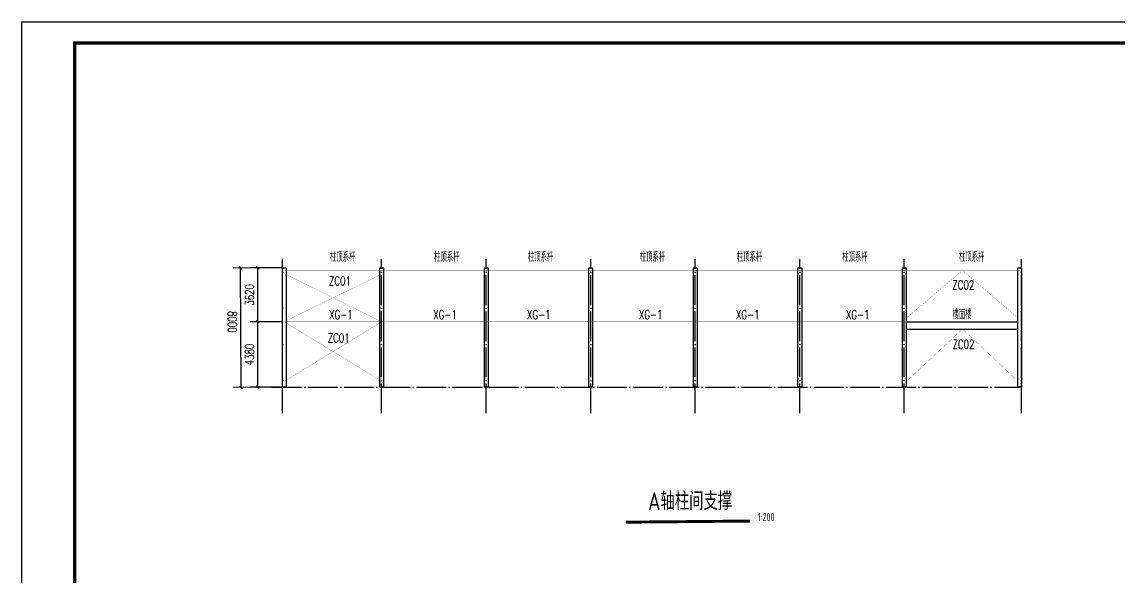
# Model space of a CAD drawing. Extents: x 180850 to 1400258, y 48356 to 327067.
# Drawn here: x 797005 to 870475, y 183172 to 220382 of the extents above; entities that cross this region are included whole.
import ezdxf

# ---------------------------------------------------------------- set-up
doc = ezdxf.new("R2010")
doc.units = 0
doc.header["$LTSCALE"] = 1000
doc.linetypes.add('DASH', pattern=[0.35, 0.25, -0.1])
doc.linetypes.add('DOTE', pattern=[2.42, 2, -0.2, 0.02, -0.2])
for name, color, linetype in [('AXIS', 3, 'Continuous'), ('DIM_SYMB', 3, 'Continuous'), ('DOTE', 1, 'Continuous'), ('GZ', 50, 'Continuous'), ('NUM', 7, 'Continuous'), ('PUB_TEXT', 7, 'Continuous'), ('PUB_TITLE', 4, 'Continuous'), ('SC', 3, 'Continuous'), ('XG', 6, 'Continuous')]:
    doc.layers.add(name, color=color, linetype=linetype)
doc.styles.add('_TCH_DIM', font='SIMPLEX', dxfattribs={"bigfont": 'GBCBIG'})
doc.styles.add('_TCH_DIM_T3', font='SIMPLEX', dxfattribs={"width": 0.705882, "bigfont": 'GBCBIG'})
doc.styles.add('TSSD_Norm', font='tssdeng.shx', dxfattribs={"bigfont": 'hztxt.shx'})
doc.dimstyles.new('_TCH_ARCH&&200', dxfattribs={"dimtxt": 595, "dimasz": 200, "dimexe": 500, "dimexo": 600, "dimgap": 252.5, "dimtad": 1, "dimdec": 0, "dimzin": 0, "dimdsep": 46, "dimtxsty": '_TCH_DIM_T3', "dimblk": 'ARCHTICK', "dimcen": 0.09, "dimclrt": 7, "dimazin": 2, "dimtfac": 1, "dimtdec": 0, "dimtix": 1, "dimtmove": 2, "dimatfit": 3, "dimfxl": 1, "dimtolj": 1, "dimtzin": 0, "dimarcsym": 0})

# ---------------------------------------------------------------- blocks, each defined once
blk = doc.blocks.new('_ArchTick')
at = {"color": 0, "linetype": 'ByBlock', "const_width": 0.4}
blk.add_lwpolyline([(-0.5, -0.5), (0.5, 0.5)], dxfattribs=at)
blk = doc.blocks.new('*D1607')
at = {"layer": 'AXIS', "color": 0, "lineweight": -2, "transparency": 16777216}
for p, q in [((814389, 203896), (811150, 203886)), ((811675, 195888), (811650, 203888)), ((814414, 195896), (811175, 195886))]:
    blk.add_line(p, q, dxfattribs=at)
at = {"layer": 'Defpoints', "color": 0, "transparency": 16777216}
for p in [(811650, 203888), (814989, 203898), (815014, 195898)]:
    blk.add_point(p, dxfattribs=at)
at = {"layer": 'AXIS', "color": 0, "lineweight": -2, "transparency": 16777216, "xscale": 200, "yscale": 200, "zscale": 200}
for p, rotation in [((811650, 203888), 90.17904874766555), ((811675, 195888), 270.1790487476655)]:
    blk.add_blockref('_ArchTick', p, dxfattribs=dict(at, rotation=rotation))
at = {"layer": 'AXIS', "color": 7, "transparency": 16777216, "insert": (811099, 200278), "char_height": 595, "attachment_point": 5, "rotation": 270.17905, "style": '_TCH_DIM_T3'}
blk.add_mtext('\\A1;8000', dxfattribs=at)
blk = doc.blocks.new('*D1608')
at = {"layer": 'AXIS', "color": 0, "lineweight": -2, "transparency": 16777216}
for p, q in [((814389, 200278), (812295, 200278)), ((812795, 195898), (812795, 200278)), ((814389, 195898), (812295, 195898))]:
    blk.add_line(p, q, dxfattribs=at)
at = {"layer": 'Defpoints', "color": 0, "transparency": 16777216}
for p in [(812795, 200278), (814989, 200278), (814989, 195898)]:
    blk.add_point(p, dxfattribs=at)
at = {"layer": 'AXIS', "color": 0, "lineweight": -2, "transparency": 16777216, "xscale": 200, "yscale": 200, "zscale": 200}
for p, rotation in [((812795, 200278), 90), ((812795, 195898), 270)]:
    blk.add_blockref('_ArchTick', p, dxfattribs=dict(at, rotation=rotation))
at = {"layer": 'AXIS', "color": 7, "transparency": 16777216, "insert": (812245, 198088), "char_height": 595, "attachment_point": 5, "rotation": 90, "style": '_TCH_DIM_T3'}
blk.add_mtext('\\A1;4380', dxfattribs=at)
blk = doc.blocks.new('*D1609')
at = {"layer": 'AXIS', "color": 0, "lineweight": -2, "transparency": 16777216}
for p, q in [((814389, 203898), (812295, 203898)), ((812795, 200278), (812795, 203898)), ((814389, 200278), (812295, 200278))]:
    blk.add_line(p, q, dxfattribs=at)
at = {"layer": 'Defpoints', "color": 0, "transparency": 16777216}
for p in [(812795, 203898), (814989, 203898), (814989, 200278)]:
    blk.add_point(p, dxfattribs=at)
at = {"layer": 'AXIS', "color": 0, "lineweight": -2, "transparency": 16777216, "xscale": 200, "yscale": 200, "zscale": 200}
for p, rotation in [((812795, 203898), 90), ((812795, 200278), 270)]:
    blk.add_blockref('_ArchTick', p, dxfattribs=dict(at, rotation=rotation))
at = {"layer": 'AXIS', "color": 7, "transparency": 16777216, "insert": (812245, 202088), "char_height": 595, "attachment_point": 5, "rotation": 90, "style": '_TCH_DIM_T3'}
blk.add_mtext('\\A1;3620', dxfattribs=at)

msp = doc.modelspace()

# ---------------------------------------------------------------- linework, layer by layer
for p, q in [((856222.17, 200278.02), (863694.17, 200278.02)), ((856222.17, 199778.02), (863694.17, 199778.02))]:
    msp.add_line(p, q)
at = {"layer": 'DIM_SYMB', "const_width": 196}
msp.add_lwpolyline([(837434.27, 186852.03), (845769.78, 186927.67)], dxfattribs=at)
at = {"layer": 'DOTE', "linetype": 'DOTE'}
for p, q in [((814444.17, 194148.02), (814444.17, 204487.29)), ((821094.17, 194148.02), (821094.17, 204487.29)), ((828094.17, 194148.02), (828094.17, 204487.29)), ((835094.17, 194148.02), (835094.17, 204487.29)), ((842094.17, 194148.02), (842094.17, 204487.29)), ((849094.17, 194148.02), (849094.17, 204487.29)), ((856094.17, 194148.02), (856094.17, 204487.29)), ((863944.17, 194148.02), (863944.17, 204487.29)), ((813738.52, 195898.02), (863816.17, 195898.02))]:
    msp.add_line(p, q, dxfattribs=at)
at = {"layer": 'GZ'}
for points in [[(814444.17, 195898.02), (814444.17, 203898.02), (814694.17, 203898.02), (814694.17, 195898.02)], [(820972.17, 195898.02), (820972.17, 203898.02), (821222.17, 203898.02), (821222.17, 195898.02)], [(827972.17, 195898.02), (827972.17, 203898.02), (828222.17, 203898.02), (828222.17, 195898.02)], [(834972.17, 195898.02), (834972.17, 203898.02), (835222.17, 203898.02), (835222.17, 195898.02)], [(841972.17, 195898.02), (841972.17, 203898.02), (842222.17, 203898.02), (842222.17, 195898.02)], [(848972.17, 195898.02), (848972.17, 203898.02), (849222.17, 203898.02), (849222.17, 195898.02)], [(855972.17, 195898.02), (855972.17, 203898.02), (856222.17, 203898.02), (856222.17, 195898.02)], [(863694.17, 195898.02), (863694.17, 203898.02), (863944.17, 203898.02), (863944.17, 195898.02)]]:
    msp.add_lwpolyline(points, close=True, dxfattribs=at)
at = {"layer": 'PUB_TITLE'}
msp.add_lwpolyline([(797005.45, 220381.89), (915934.63, 220381.89), (915934.63, 136381.97), (797005.45, 136381.97)], close=True, dxfattribs=at)
at = {"layer": 'PUB_TITLE', "const_width": 212.12}
msp.add_lwpolyline([(800540.8, 137796.11), (800540.8, 218967.75), (914520.49, 218967.75), (914520.49, 137796.11)], close=True, dxfattribs=at)
at = {"layer": 'SC', "const_width": 10}
for points in [[(856222.17, 200526.3), (859992.58, 203723.37)], [(863719.17, 200526.3), (859992.58, 203723.37)], [(821100.58, 196298.38), (814588.44, 200278.02), (814803.33, 200405.77), (821094.17, 203475.1)], [(814594.17, 196298.38), (821091.17, 200278.02), (814601.61, 203498.71)], [(856222.17, 196276.1), (859992.58, 199803.37)], [(863719.17, 196276.1), (859992.58, 199803.37)]]:
    msp.add_lwpolyline(points, dxfattribs=at)
at = {"layer": 'XG', "linetype": 'DASH', "const_width": 10}
for points in [[(814594.17, 203698.02), (828094.17, 203698.02)], [(828094.17, 203698.02), (863816.17, 203698.02)], [(814719.17, 200278.02), (828094.17, 200278.02)], [(828094.17, 200278.02), (856094.17, 200278.02)]]:
    msp.add_lwpolyline(points, dxfattribs=at)

# ---------------------------------------------------------------- texts
at = {"layer": 'NUM', "linetype": 'ByBlock', "style": 'TSSD_Norm', "width": 0.8}
msp.add_text('A轴柱间支撑', height=1200, dxfattribs=at).set_placement((838940.85, 187665.02))
at = {"layer": 'NUM', "style": 'TSSD_Norm', "width": 0.7}
msp.add_text('1:200', height=550, dxfattribs=at).set_placement((846273.1, 186919.7))
at = {"layer": 'PUB_TEXT', "style": '_TCH_DIM', "width": 0.705882}
for s, p in [('柱顶系杆', (817631.44, 204311.7)), ('柱顶系杆', (824608.79, 204311.7)), ('柱顶系杆', (830886.03, 204311.7)), ('柱顶系杆', (838378.09, 204311.7)), ('柱顶系杆', (844878.09, 204311.7)), ('柱顶系杆', (851940.99, 204311.7)), ('柱顶系杆', (859757.31, 204311.7)), ('ZC01', (817565.85, 202726.1)), ('ZC02', (859312.18, 202458.16)), ('XG-1', (817580.15, 200461.88)), ('XG-1', (824549.2, 200461.88)), ('XG-1', (830826.43, 200461.88)), ('XG-1', (838318.49, 200461.88)), ('XG-1', (844818.49, 200461.88)), ('XG-1', (852180.12, 200461.88)), ('楼面楼', (859325.67, 200461.88)), ('ZC01', (817483.09, 198904.23)), ('ZC02', (859323.39, 198471.3))]:
    msp.add_text(s, height=600, dxfattribs=at).set_placement(p)

# ---------------------------------------------------------------- dimensions: what is measured, and where the dimension line sits
at = {"layer": 'AXIS'}
dim = msp.add_linear_dim(base=(811649.51, 203887.59), p1=(815013.52, 195898.02), p2=(814988.52, 203898.02), angle=90.1790487, dimstyle='_TCH_ARCH&&200', dxfattribs=at)
dim.commit()
dim.dimension.update_dxf_attribs({"geometry": '*D1607', "text_midpoint": (811099.48, 200278.02), "dimtype": 161})
for p1, p2, picture, middle in [((814988.52, 200278.02), (814988.52, 203898.02), '*D1609', (812244.76, 202088.02)), ((814988.52, 195898.02), (814988.52, 200278.02), '*D1608', (812244.76, 198088.02))]:
    dim = msp.add_aligned_dim(p1=p1, p2=p2, distance=2193.75, dimstyle='_TCH_ARCH&&200', dxfattribs=at)
    dim.commit()
    dim.dimension.update_dxf_attribs({"geometry": picture, "text_midpoint": middle})

doc.saveas('drawing.dxf')
